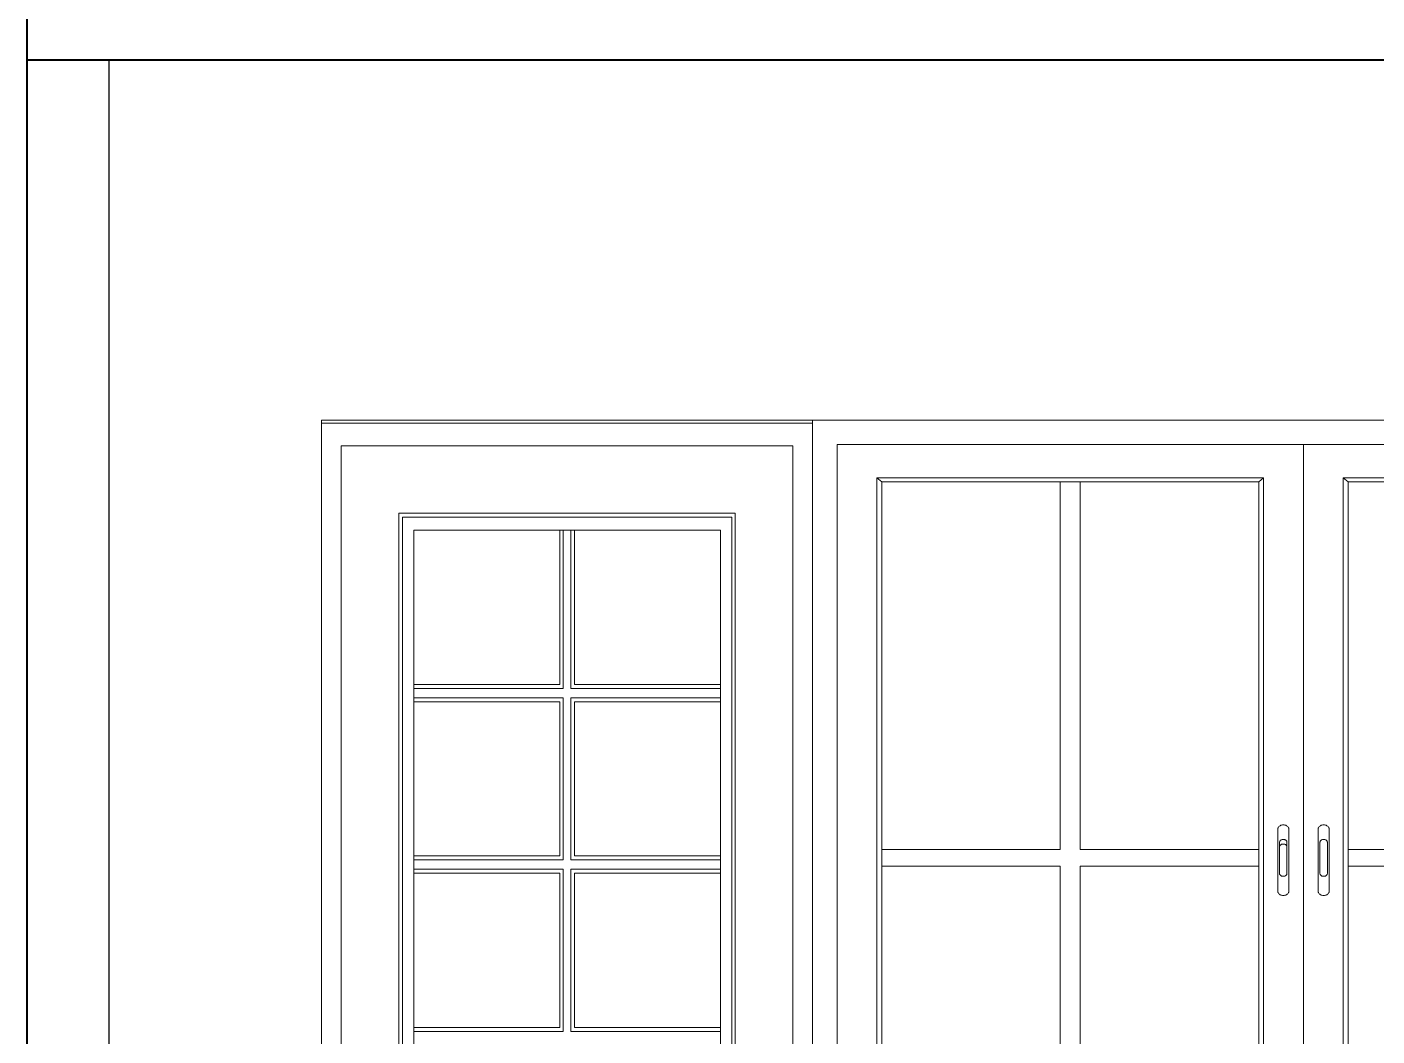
# Model space of a CAD drawing. Header units: inches. Extents: x 136316 to 139491, y -21083 to -17511.
# Drawn here: x 137619.9 to 137702.4, y -19786.8 to -19725.2 of the extents above; entities that cross this region are included whole.
import ezdxf

# ---------------------------------------------------------------- set-up
doc = ezdxf.new("R2010")
doc.units = ezdxf.units.IN
doc.header["$LTSCALE"] = 0.5
doc.header["$MEASUREMENT"] = 0
for name, color, linetype, lineweight in [('wall', 1, 'Continuous', 40), ('wall light', 6, 'Continuous', 25), ('window', 4, 'Continuous', 13)]:
    doc.layers.add(name, color=color, linetype=linetype, lineweight=lineweight)

msp = doc.modelspace()

# ---------------------------------------------------------------- linework, layer by layer
at = {"layer": 'wall'}
for p, q in [((137619.86, -19833.194), (137619.86, -19642.553)), ((137749.817, -19727.194), (137619.86, -19727.194))]:
    msp.add_line(p, q, dxfattribs=at)
at = {"layer": 'wall light'}
msp.add_line((137624.86, -19727.194), (137624.86, -19833.194), dxfattribs=at)
at = {"layer": 'window'}
for p, q in [((137637.86, -19749.379), (137637.86, -19749.194)), ((137637.86, -19749.194), (137667.86, -19749.194)), ((137667.86, -19749.379), (137637.86, -19749.379)), ((137637.86, -19797.194), (137637.86, -19749.379)), ((137667.86, -19749.194), (137667.86, -19749.379)), ((137667.86, -19749.194), (137727.86, -19749.194)), ((137667.86, -19797.194), (137667.86, -19749.379)), ((137639.065, -19750.776), (137666.655, -19750.776)), ((137639.065, -19750.776), (137639.065, -19797.194)), ((137666.655, -19797.194), (137666.655, -19750.776)), ((137669.36, -19797.194), (137669.36, -19750.694)), ((137669.36, -19750.694), (137726.36, -19750.694)), ((137697.86, -19750.694), (137697.86, -19797.194)), ((137695.426, -19752.717), (137671.793, -19752.717)), ((137671.793, -19752.717), (137671.793, -19797.194)), ((137672.098, -19752.97), (137671.793, -19752.717)), ((137695.122, -19752.97), (137695.426, -19752.717)), ((137695.426, -19797.194), (137695.426, -19752.717)), ((137700.293, -19797.194), (137700.293, -19752.717)), ((137700.293, -19752.717), (137723.926, -19752.717)), ((137700.598, -19752.97), (137700.293, -19752.717)), ((137672.098, -19752.97), (137672.098, -19797.194)), ((137672.098, -19752.97), (137695.122, -19752.97)), ((137683.001, -19752.97), (137683.001, -19775.438)), ((137684.218, -19752.97), (137684.218, -19775.438)), ((137695.122, -19797.194), (137695.122, -19752.97)), ((137700.598, -19797.194), (137700.598, -19752.97)), ((137723.622, -19752.97), (137700.598, -19752.97)), ((137642.59, -19754.879), (137642.59, -19797.194)), ((137642.59, -19754.879), (137663.13, -19754.879)), ((137642.8, -19755.124), (137662.92, -19755.124)), ((137642.8, -19797.194), (137642.8, -19755.124)), ((137662.92, -19755.124), (137662.92, -19797.194)), ((137663.13, -19797.194), (137663.13, -19754.879)), ((137643.49, -19755.927), (137662.23, -19755.927)), ((137643.49, -19755.927), (137643.49, -19797.194)), ((137652.41, -19755.927), (137652.41, -19765.356)), ((137652.62, -19755.927), (137652.62, -19765.601)), ((137653.1, -19765.601), (137653.1, -19755.927)), ((137653.31, -19755.927), (137653.31, -19765.356)), ((137662.23, -19797.194), (137662.23, -19755.927)), ((137643.49, -19765.356), (137652.41, -19765.356)), ((137652.62, -19765.601), (137643.49, -19765.601)), ((137662.23, -19765.601), (137653.1, -19765.601)), ((137653.31, -19765.356), (137662.23, -19765.356)), ((137643.49, -19766.159), (137652.62, -19766.159)), ((137643.49, -19766.404), (137652.41, -19766.404)), ((137652.41, -19766.404), (137652.41, -19775.833)), ((137652.62, -19766.159), (137652.62, -19776.077)), ((137653.1, -19776.077), (137653.1, -19766.159)), ((137653.1, -19766.159), (137662.23, -19766.159)), ((137653.31, -19766.404), (137653.31, -19775.833)), ((137653.31, -19766.404), (137662.23, -19766.404)), ((137696.296, -19774.142), (137696.291, -19774.181)), ((137696.291, -19774.181), (137696.291, -19777.996)), ((137696.308, -19774.104), (137696.296, -19774.142)), ((137696.328, -19774.068), (137696.308, -19774.104)), ((137696.355, -19774.035), (137696.328, -19774.068)), ((137696.39, -19774.005), (137696.355, -19774.035)), ((137696.429, -19773.98), (137696.39, -19774.005)), ((137696.474, -19773.959), (137696.429, -19773.98)), ((137696.523, -19773.944), (137696.474, -19773.959)), ((137696.574, -19773.935), (137696.523, -19773.944)), ((137696.626, -19773.932), (137696.574, -19773.935)), ((137696.678, -19773.935), (137696.626, -19773.932)), ((137696.73, -19773.944), (137696.678, -19773.935)), ((137696.778, -19773.959), (137696.73, -19773.944)), ((137696.823, -19773.98), (137696.778, -19773.959)), ((137696.863, -19774.005), (137696.823, -19773.98)), ((137696.897, -19774.035), (137696.863, -19774.005)), ((137696.924, -19774.068), (137696.897, -19774.035)), ((137696.944, -19774.104), (137696.924, -19774.068)), ((137696.957, -19774.142), (137696.944, -19774.104)), ((137696.961, -19774.181), (137696.944, -19774.104)), ((137696.961, -19774.181), (137696.957, -19774.142)), ((137696.961, -19777.996), (137696.961, -19774.181)), ((137698.759, -19774.181), (137698.775, -19774.104)), ((137698.759, -19774.181), (137698.763, -19774.142)), ((137698.759, -19777.996), (137698.759, -19774.181)), ((137698.763, -19774.142), (137698.775, -19774.104)), ((137698.775, -19774.104), (137698.795, -19774.068)), ((137698.795, -19774.068), (137698.823, -19774.035)), ((137698.857, -19774.005), (137698.823, -19774.035)), ((137698.897, -19773.98), (137698.857, -19774.005)), ((137698.897, -19773.98), (137698.941, -19773.959)), ((137698.99, -19773.944), (137698.941, -19773.959)), ((137699.041, -19773.935), (137698.99, -19773.944)), ((137699.093, -19773.932), (137699.041, -19773.935)), ((137699.146, -19773.935), (137699.093, -19773.932)), ((137699.146, -19773.935), (137699.197, -19773.944)), ((137699.197, -19773.944), (137699.245, -19773.959)), ((137699.245, -19773.959), (137699.29, -19773.98)), ((137699.29, -19773.98), (137699.33, -19774.005)), ((137699.33, -19774.005), (137699.364, -19774.035)), ((137699.391, -19774.068), (137699.364, -19774.035)), ((137699.412, -19774.104), (137699.391, -19774.068)), ((137699.424, -19774.142), (137699.412, -19774.104)), ((137699.424, -19774.142), (137699.428, -19774.181)), ((137699.428, -19774.181), (137699.428, -19777.996)), ((137696.401, -19774.989), (137696.404, -19774.963)), ((137696.401, -19775.269), (137696.401, -19774.989)), ((137696.404, -19774.963), (137696.412, -19774.937)), ((137696.412, -19774.937), (137696.426, -19774.913)), ((137696.426, -19774.913), (137696.444, -19774.891)), ((137696.444, -19774.891), (137696.467, -19774.871)), ((137696.467, -19774.871), (137696.494, -19774.854)), ((137696.494, -19774.854), (137696.524, -19774.84)), ((137696.524, -19774.84), (137696.557, -19774.83)), ((137696.557, -19774.83), (137696.591, -19774.824)), ((137696.591, -19774.824), (137696.626, -19774.822)), ((137696.626, -19774.822), (137696.661, -19774.824)), ((137696.661, -19774.824), (137696.696, -19774.83)), ((137696.696, -19774.83), (137696.728, -19774.84)), ((137696.728, -19774.84), (137696.758, -19774.854)), ((137696.758, -19774.854), (137696.785, -19774.871)), ((137696.785, -19774.871), (137696.808, -19774.891)), ((137696.808, -19774.891), (137696.827, -19774.913)), ((137696.827, -19774.913), (137696.84, -19774.937)), ((137696.84, -19774.937), (137696.848, -19774.963)), ((137696.848, -19774.963), (137696.851, -19774.989)), ((137696.851, -19776.909), (137696.851, -19774.989)), ((137698.871, -19774.963), (137698.868, -19774.989)), ((137698.868, -19774.989), (137698.868, -19776.909)), ((137698.879, -19774.937), (137698.871, -19774.963)), ((137698.893, -19774.913), (137698.879, -19774.937)), ((137698.911, -19774.891), (137698.893, -19774.913)), ((137698.934, -19774.871), (137698.911, -19774.891)), ((137698.961, -19774.854), (137698.934, -19774.871)), ((137698.991, -19774.84), (137698.961, -19774.854)), ((137699.024, -19774.83), (137698.991, -19774.84)), ((137699.058, -19774.824), (137699.024, -19774.83)), ((137699.093, -19774.822), (137699.058, -19774.824)), ((137699.128, -19774.824), (137699.093, -19774.822)), ((137699.163, -19774.83), (137699.128, -19774.824)), ((137699.195, -19774.84), (137699.163, -19774.83)), ((137699.226, -19774.854), (137699.195, -19774.84)), ((137699.252, -19774.871), (137699.226, -19774.854)), ((137699.275, -19774.891), (137699.252, -19774.871)), ((137699.294, -19774.913), (137699.275, -19774.891)), ((137699.307, -19774.937), (137699.294, -19774.913)), ((137699.315, -19774.963), (137699.307, -19774.937)), ((137699.318, -19774.989), (137699.315, -19774.963)), ((137699.318, -19776.909), (137699.318, -19774.989)), ((137643.49, -19775.833), (137652.41, -19775.833)), ((137653.31, -19775.833), (137662.23, -19775.833)), ((137683.001, -19775.438), (137672.098, -19775.438)), ((137695.122, -19775.438), (137684.218, -19775.438)), ((137696.401, -19775.269), (137696.404, -19775.243)), ((137696.401, -19776.909), (137696.401, -19775.269)), ((137696.404, -19775.243), (137696.412, -19775.217)), ((137696.412, -19775.217), (137696.426, -19775.193)), ((137696.426, -19775.193), (137696.444, -19775.171)), ((137696.444, -19775.171), (137696.467, -19775.151)), ((137696.467, -19775.151), (137696.494, -19775.134)), ((137696.494, -19775.134), (137696.524, -19775.12)), ((137696.524, -19775.12), (137696.557, -19775.11)), ((137696.557, -19775.11), (137696.591, -19775.104)), ((137696.591, -19775.104), (137696.626, -19775.102)), ((137696.626, -19775.102), (137696.661, -19775.104)), ((137696.661, -19775.104), (137696.696, -19775.11)), ((137696.696, -19775.11), (137696.728, -19775.12)), ((137696.728, -19775.12), (137696.758, -19775.134)), ((137696.758, -19775.134), (137696.785, -19775.151)), ((137696.785, -19775.151), (137696.808, -19775.171)), ((137696.808, -19775.171), (137696.827, -19775.193)), ((137696.827, -19775.193), (137696.84, -19775.217)), ((137696.84, -19775.217), (137696.848, -19775.243)), ((137696.848, -19775.243), (137696.851, -19775.269)), ((137700.598, -19775.438), (137711.501, -19775.438)), ((137652.62, -19776.077), (137643.49, -19776.077)), ((137643.49, -19776.636), (137652.62, -19776.636)), ((137652.62, -19776.636), (137652.62, -19786.554)), ((137662.23, -19776.077), (137653.1, -19776.077)), ((137653.1, -19786.554), (137653.1, -19776.636)), ((137653.1, -19776.636), (137662.23, -19776.636)), ((137683.001, -19776.45), (137672.098, -19776.45)), ((137683.001, -19776.45), (137683.001, -19797.194)), ((137684.218, -19776.45), (137684.218, -19797.194)), ((137695.122, -19776.45), (137684.218, -19776.45)), ((137700.598, -19776.45), (137711.501, -19776.45)), ((137643.49, -19776.881), (137652.41, -19776.881)), ((137652.41, -19776.881), (137652.41, -19786.31)), ((137653.31, -19776.881), (137653.31, -19786.31)), ((137653.31, -19776.881), (137662.23, -19776.881)), ((137696.401, -19776.909), (137696.404, -19776.935)), ((137696.404, -19776.935), (137696.412, -19776.961)), ((137696.412, -19776.961), (137696.426, -19776.985)), ((137696.426, -19776.985), (137696.444, -19777.007)), ((137696.444, -19777.007), (137696.467, -19777.027)), ((137696.467, -19777.027), (137696.494, -19777.044)), ((137696.494, -19777.044), (137696.524, -19777.058)), ((137696.524, -19777.058), (137696.557, -19777.068)), ((137696.557, -19777.068), (137696.591, -19777.074)), ((137696.591, -19777.074), (137696.626, -19777.076)), ((137696.626, -19777.076), (137696.661, -19777.074)), ((137696.661, -19777.074), (137696.696, -19777.068)), ((137696.696, -19777.068), (137696.728, -19777.058)), ((137696.728, -19777.058), (137696.758, -19777.044)), ((137696.758, -19777.044), (137696.785, -19777.027)), ((137696.785, -19777.027), (137696.808, -19777.007)), ((137696.808, -19777.007), (137696.827, -19776.985)), ((137696.827, -19776.985), (137696.84, -19776.961)), ((137696.84, -19776.961), (137696.848, -19776.935)), ((137696.848, -19776.935), (137696.851, -19776.909)), ((137698.871, -19776.935), (137698.868, -19776.909)), ((137698.879, -19776.961), (137698.871, -19776.935)), ((137698.893, -19776.985), (137698.879, -19776.961)), ((137698.911, -19777.007), (137698.893, -19776.985)), ((137698.934, -19777.027), (137698.911, -19777.007)), ((137698.961, -19777.044), (137698.934, -19777.027)), ((137698.991, -19777.058), (137698.961, -19777.044)), ((137699.024, -19777.068), (137698.991, -19777.058)), ((137699.058, -19777.074), (137699.024, -19777.068)), ((137699.093, -19777.076), (137699.058, -19777.074)), ((137699.128, -19777.074), (137699.093, -19777.076)), ((137699.163, -19777.068), (137699.128, -19777.074)), ((137699.195, -19777.058), (137699.163, -19777.068)), ((137699.226, -19777.044), (137699.195, -19777.058)), ((137699.252, -19777.027), (137699.226, -19777.044)), ((137699.275, -19777.007), (137699.252, -19777.027)), ((137699.294, -19776.985), (137699.275, -19777.007)), ((137699.307, -19776.961), (137699.294, -19776.985)), ((137699.315, -19776.935), (137699.307, -19776.961)), ((137699.318, -19776.909), (137699.315, -19776.935)), ((137696.296, -19778.035), (137696.291, -19777.996)), ((137696.291, -19777.996), (137696.308, -19778.073)), ((137696.296, -19778.035), (137696.308, -19778.073)), ((137696.308, -19778.073), (137696.328, -19778.109)), ((137696.328, -19778.109), (137696.355, -19778.142)), ((137696.355, -19778.142), (137696.39, -19778.172)), ((137696.39, -19778.172), (137696.429, -19778.197)), ((137696.429, -19778.197), (137696.474, -19778.218)), ((137696.474, -19778.218), (137696.523, -19778.233)), ((137696.523, -19778.233), (137696.574, -19778.242)), ((137696.574, -19778.242), (137696.626, -19778.245)), ((137696.626, -19778.245), (137696.678, -19778.242)), ((137696.678, -19778.242), (137696.73, -19778.233)), ((137696.73, -19778.233), (137696.778, -19778.218)), ((137696.778, -19778.218), (137696.823, -19778.197)), ((137696.823, -19778.197), (137696.863, -19778.172)), ((137696.863, -19778.172), (137696.897, -19778.142)), ((137696.897, -19778.142), (137696.924, -19778.109)), ((137696.924, -19778.109), (137696.944, -19778.073)), ((137696.944, -19778.073), (137696.957, -19778.035)), ((137696.957, -19778.035), (137696.961, -19777.996)), ((137698.763, -19778.035), (137698.759, -19777.996)), ((137698.775, -19778.073), (137698.763, -19778.035)), ((137698.775, -19778.073), (137698.795, -19778.109)), ((137698.795, -19778.109), (137698.823, -19778.142)), ((137698.823, -19778.142), (137698.857, -19778.172)), ((137698.897, -19778.197), (137698.857, -19778.172)), ((137698.941, -19778.218), (137698.897, -19778.197)), ((137698.941, -19778.218), (137698.99, -19778.233)), ((137699.041, -19778.242), (137698.99, -19778.233)), ((137699.093, -19778.245), (137699.041, -19778.242)), ((137699.093, -19778.245), (137699.146, -19778.242)), ((137699.146, -19778.242), (137699.197, -19778.233)), ((137699.245, -19778.218), (137699.197, -19778.233)), ((137699.29, -19778.197), (137699.245, -19778.218)), ((137699.29, -19778.197), (137699.33, -19778.172)), ((137699.33, -19778.172), (137699.364, -19778.142)), ((137699.364, -19778.142), (137699.391, -19778.109)), ((137699.412, -19778.073), (137699.391, -19778.109)), ((137699.428, -19777.996), (137699.412, -19778.073)), ((137699.424, -19778.035), (137699.412, -19778.073)), ((137699.424, -19778.035), (137699.428, -19777.996)), ((137643.49, -19786.31), (137652.41, -19786.31)), ((137652.62, -19786.554), (137643.49, -19786.554)), ((137662.23, -19786.554), (137653.1, -19786.554)), ((137653.31, -19786.31), (137662.23, -19786.31))]:
    msp.add_line(p, q, dxfattribs=at)

doc.saveas('drawing.dxf')
